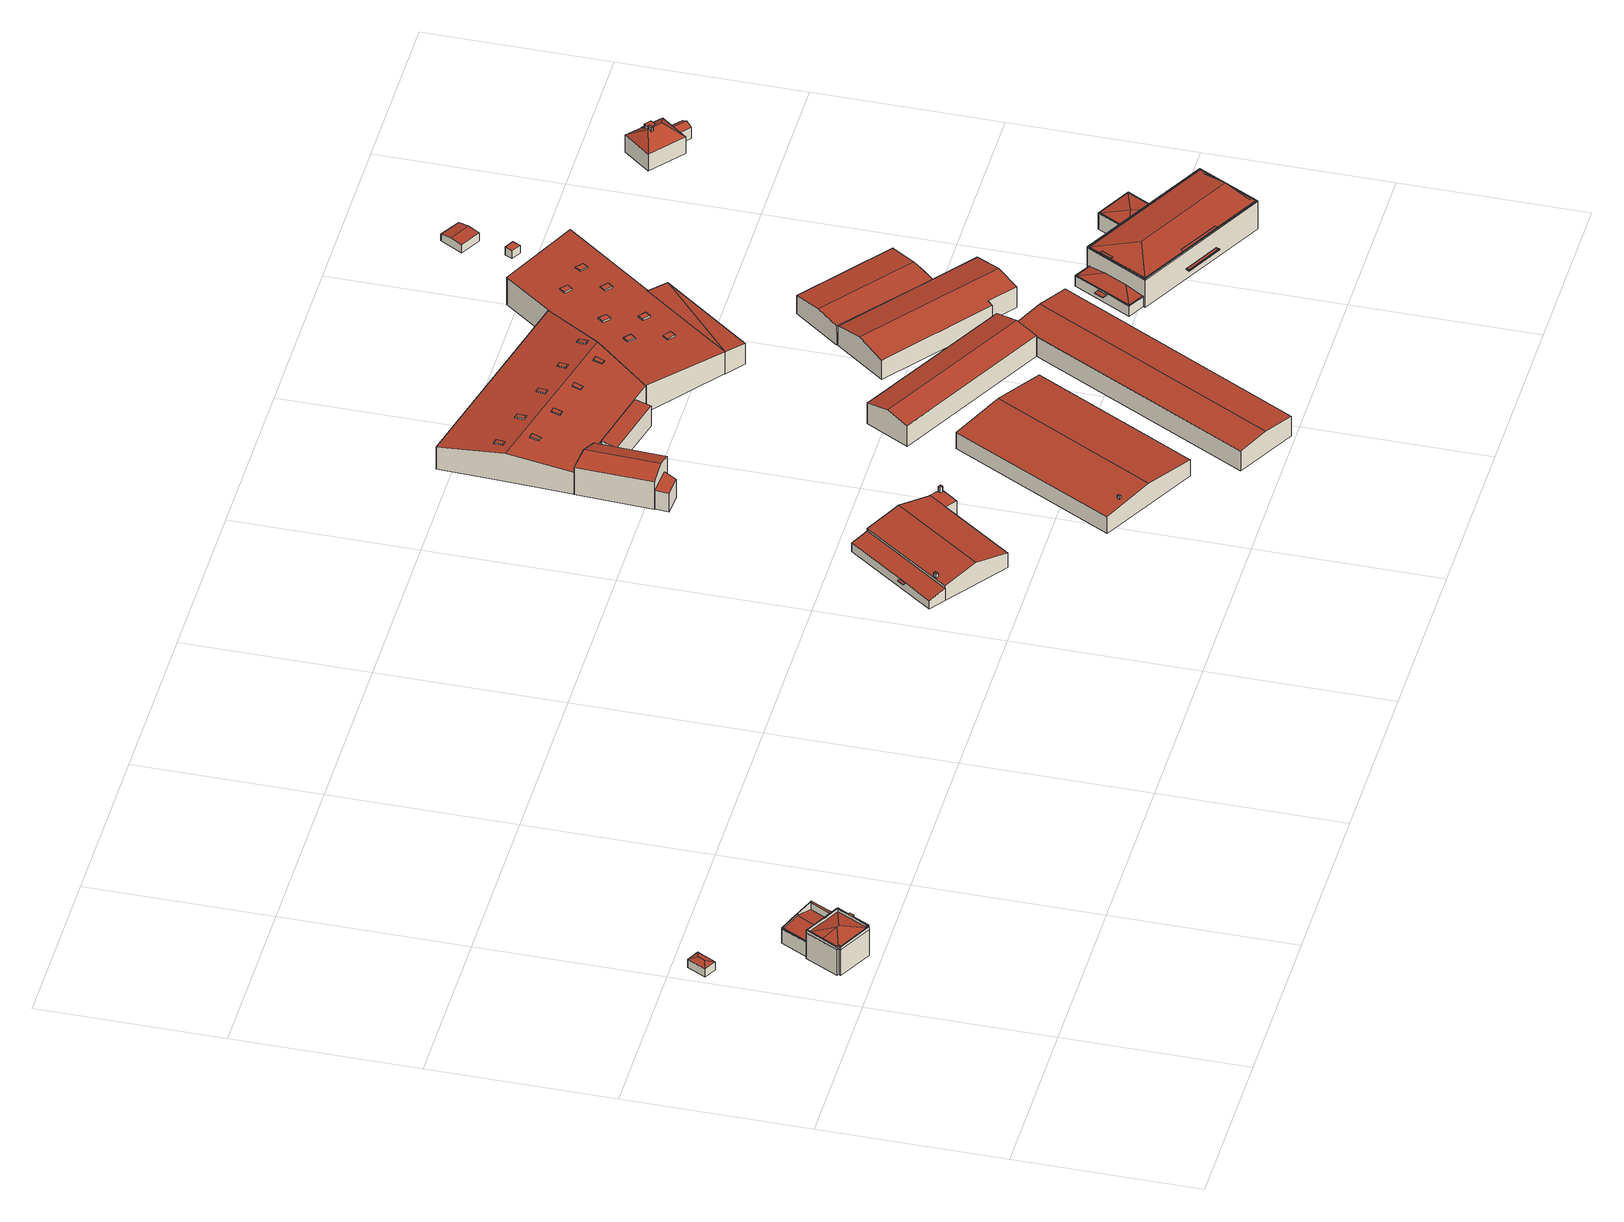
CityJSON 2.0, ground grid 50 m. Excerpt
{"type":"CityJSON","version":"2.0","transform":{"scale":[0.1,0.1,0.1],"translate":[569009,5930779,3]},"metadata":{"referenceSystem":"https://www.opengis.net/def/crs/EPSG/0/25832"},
"CityObjects":{
"building1":{"type":"Building","attributes":{"Grundfläche 2D":"22.237688","Grundhöhe NN":"5.529"},"geometry":[{"type":"Solid","lod":"3","boundaries":[[[[0,1,2]],[[0,3,4,1]],[[3,0,2,5]],[[3,5,4]],[[6,7,2,1]],[[7,8,5,2]],[[8,9,4,5]],[[9,6,1,4]],[[9,8,7,6]]]],"semantics":{"surfaces":[{"type":"RoofSurface"},{"type":"WallSurface"},{"type":"GroundSurface"}],"values":[[0,0,0,0,1,1,1,1,2]]}}]},
"building2":{"type":"Building","attributes":{"Grundfläche 2D":"224.778217","Grundhöhe NN":"5.023"},"children":["building2-1","building2-2","building2-3"],"geometry":[{"type":"Solid","lod":"3","boundaries":[[[[10,11,12,13,14,15,16]],[[17,15,14,13,18,19]],[[20,21,22]],[[22,21,23,24]],[[23,25,26,27,28,27,29]],[[29,27,28,30,31,32,33,34,23]],[[22,24,23,34,33]],[[22,33,35,20]],[[26,25,36,28,27]],[[37,38,39,40,41,32,31,30]],[[37,42,43,38]],[[32,41,40,44,45,46,47,20,35,33]],[[48,12,11,10,49,50]],[[18,13,12,48,51]],[[19,18,51,52]],[[23,21,53,54]],[[25,23,54,55]],[[36,25,55,56]],[[28,36,56,57]],[[30,28,57,58]],[[37,30,58,59]],[[42,37,59,60]],[[43,42,60,61]],[[38,43,61,62]],[[63,40,39,38,62,64]],[[15,17,19,52,65,20,47,46,45,44,40,63,49,10,16]],[[21,20,65,53]],[[63,64,62,61,60,59,58,57,56,55,54,53,65,52,51,48,50,49]]]],"semantics":{"surfaces":[{"type":"RoofSurface"},{"type":"WallSurface"},{"type":"GroundSurface"}],"values":[[0,0,0,0,0,0,0,0,0,0,0,0,1,1,1,1,1,1,1,1,1,1,1,1,1,1,1,2]]}}]},
"building2-1":{"type":"BuildingInstallation","parents":["building2"],"geometry":[{"type":"MultiSurface","lod":"3","boundaries":[[[66,67,68,69,70]],[[71,72,66,70]],[[73,74,72,71]],[[75,76,73]],[[73,76,77,74]],[[75,78,79,76]],[[67,16,10,68]],[[12,70,69,68,10,11]],[[71,70,12,13,18,75,73]],[[18,19,78,75]],[[78,19,17,79]],[[17,80,76,79]],[[80,14,74,77,76]],[[81,72,74,14]],[[81,82,66,72]],[[16,67,66,82]]],"semantics":{"surfaces":[{"type":"RoofSurface"},{"type":"WallSurface"}],"values":[0,0,0,0,0,0,1,1,1,1,1,1,1,1,1,1]}}]},
"building2-2":{"type":"BuildingInstallation","parents":["building2"],"geometry":[{"type":"MultiSurface","lod":"3","boundaries":[[[83,84,85,86,87,88,89,90,91,92]],[[30,37,85,84]],[[37,42,86,85]],[[42,43,87,86]],[[43,38,88,87]],[[38,39,40,90,89,88]],[[93,31,83,92,91,41,94]]],"semantics":{"surfaces":[{"type":"RoofSurface"},{"type":"WallSurface"}],"values":[0,1,1,1,1,1,1]}}]},
"building2-3":{"type":"BuildingInstallation","parents":["building2"],"geometry":[{"type":"MultiSurface","lod":"3","boundaries":[[[95,96,97,98,99,100,101,84,83,102,103,104,105,106,107,108,109,110,111,112,91,90,113,114]],[[102,83,31,115]],[[115,27,116,104,103,102]],[[116,26,117,105,104]],[[29,34,106,105,117]],[[24,118,107,106,34]],[[118,22,108,107]],[[22,35,109,108]],[[35,119,120,121,41,91,112,111,110,109]],[[90,40,44,45,46,47,20,96,95,114,113]],[[97,96,20,21]],[[21,23,98,97]],[[23,25,99,98]],[[100,99,25,36]],[[36,28,101,100]],[[28,30,84,101]]],"semantics":{"surfaces":[{"type":"RoofSurface"},{"type":"WallSurface"}],"values":[0,1,1,1,1,1,1,1,1,1,1,1,1,1,1,1]}}]},
"building3":{"type":"Building","attributes":{"Grundfläche 2D":"784.860097","Grundhöhe NN":"5.532"},"children":["building3-1","building3-2","building3-3"],"geometry":[{"type":"Solid","lod":"3","boundaries":[[[[122,123,124,125,126]],[[127,128,123,122]],[[129,130,126,125,131,132,133,134,135]],[[136,137,138,139,140,141]],[[141,140,142,143]],[[137,136,141,143,144,138]],[[139,138,144,145]],[[123,128,139,145,146,124]],[[124,146,147,125]],[[122,126,148,142,140,127]],[[127,140,139,128]],[[131,125,147,149]],[[132,131,149,150]],[[133,132,150,151]],[[134,133,151,152]],[[135,134,152,153]],[[129,135,153,154]],[[130,129,154,155]],[[126,130,155,148]],[[143,142,148,155,154,153,152,151,150,149,147,146,145,144]]]],"semantics":{"surfaces":[{"type":"RoofSurface"},{"type":"WallSurface"},{"type":"GroundSurface"}],"values":[[0,0,0,0,1,1,1,1,1,1,1,1,1,1,1,1,1,1,1,2]]}}]},
"building3-1":{"type":"BuildingInstallation","parents":["building3"],"geometry":[{"type":"MultiSurface","lod":"3","boundaries":[[[156,157,158,159]],[[159,158,160,161]],[[156,159,161,162]],[[157,156,162,163]],[[158,157,163,160]]],"semantics":{"surfaces":[{"type":"RoofSurface"},{"type":"WallSurface"}],"values":[0,1,1,1,1]}}]},
"building3-2":{"type":"BuildingInstallation","parents":["building3"],"geometry":[{"type":"MultiSurface","lod":"3","boundaries":[[[164,165,166,167]],[[133,134,167,166]],[[134,135,164,167]],[[165,164,135,168]],[[168,133,166,165]]],"semantics":{"surfaces":[{"type":"RoofSurface"},{"type":"WallSurface"}],"values":[0,1,1,1,1]}}]},
"building3-3":{"type":"BuildingInstallation","parents":["building3"],"geometry":[{"type":"MultiSurface","lod":"3","boundaries":[[[169,170,137,136]],[[171,172,170,169]],[[173,174,136,137]],[[174,171,169,136]],[[172,173,137,170]],[[172,171,174,173]]],"semantics":{"surfaces":[{"type":"RoofSurface"},{"type":"WallSurface"},{"type":"OuterCeilingSurface"}],"values":[0,1,1,1,1,2]}}]},
"building4":{"type":"Building","attributes":{"Grundfläche 2D":"239.126707","Grundhöhe NN":"5.653"},"geometry":[{"type":"Solid","lod":"3","boundaries":[[[[175,176,177,178]],[[179,180,181]],[[181,180,182,183]],[[182,180,184,185,186]],[[176,175,187,188]],[[177,176,188,189]],[[178,177,189,190]],[[179,181,191,192]],[[181,183,193,191]],[[184,180,179,192,194]],[[185,184,194,195]],[[190,193,183,182,186,185,195,187,175,178]],[[190,189,188,187,195,194,192,191,193]]]],"semantics":{"surfaces":[{"type":"RoofSurface"},{"type":"WallSurface"},{"type":"GroundSurface"}],"values":[[0,0,0,0,1,1,1,1,1,1,1,1,2]]}}]},
"building5":{"type":"Building","attributes":{"Grundfläche 2D":"1547.703609","Grundhöhe NN":"5.437"},"children":["building5-1"],"geometry":[{"type":"Solid","lod":"3","boundaries":[[[[196,197,198,199]],[[200,196,199,201]],[[201,199,198,202,203]],[[200,201,203,204]],[[197,196,200,204,205]],[[198,197,205,202]],[[203,202,205,204]]]],"semantics":{"surfaces":[{"type":"RoofSurface"},{"type":"WallSurface"},{"type":"GroundSurface"}],"values":[[0,0,1,1,1,1,2]]}}]},
"building5-1":{"type":"BuildingInstallation","parents":["building5"],"geometry":[{"type":"MultiSurface","lod":"3","boundaries":[[[206,207,208,209]],[[209,208,210,211]],[[206,209,211,212]],[[207,206,212,213]],[[208,207,213,210]]],"semantics":{"surfaces":[{"type":"RoofSurface"},{"type":"WallSurface"}],"values":[0,1,1,1,1]}}]},
"building6":{"type":"Building","attributes":{"Grundfläche 2D":"85.334265","Grundhöhe NN":"5.528"},"geometry":[{"type":"Solid","lod":"3","boundaries":[[[[214,215,216,217]],[[218,219,217,216]],[[219,220,214,217]],[[220,221,215,214]],[[221,218,216,215]],[[221,220,219,218]]]],"semantics":{"surfaces":[{"type":"RoofSurface"},{"type":"WallSurface"},{"type":"GroundSurface"}],"values":[[0,1,1,1,1,2]]}}]},
"building7":{"type":"Building","attributes":{"Grundfläche 2D":"1757.580647","Grundhöhe NN":"5.303"},"children":["building7-1","building7-2","building7-3","building7-4","building7-5","building7-6","building7-7","building7-8","building7-9"],"geometry":[{"type":"Solid","lod":"3","boundaries":[[[[222,223,216,224,225,226,227,228]],[[229,216,223]],[[225,230,231,226]],[[223,222,228,232,233]],[[229,223,233,234]],[[224,216,229,234,235]],[[230,225,224,235,236]],[[231,230,236,237]],[[232,228,227,226,231,237,238]],[[232,238,237,236,235,234,233]]]],"semantics":{"surfaces":[{"type":"RoofSurface"},{"type":"WallSurface"},{"type":"GroundSurface"}],"values":[[0,0,0,1,1,1,1,1,1,2]]}}]},
"building7-1":{"type":"BuildingInstallation","parents":["building7"],"geometry":[{"type":"MultiSurface","lod":"3","boundaries":[[[239,240,241,242]],[[243,240,239,244,245]],[[243,246,241,240]],[[247,248,242,241,246]],[[248,244,239,242]]],"semantics":{"surfaces":[{"type":"RoofSurface"},{"type":"WallSurface"}],"values":[0,1,1,1,1]}}]},
"building7-2":{"type":"BuildingInstallation","parents":["building7"],"geometry":[{"type":"MultiSurface","lod":"3","boundaries":[[[249,250,251,252]],[[252,251,253,254]],[[249,252,254,255]],[[250,249,255,256]],[[251,250,256,253]]],"semantics":{"surfaces":[{"type":"RoofSurface"},{"type":"WallSurface"}],"values":[0,1,1,1,1]}}]},
"building7-3":{"type":"BuildingInstallation","parents":["building7"],"geometry":[{"type":"MultiSurface","lod":"3","boundaries":[[[257,258,259,260]],[[260,259,261,262]],[[257,260,262,263]],[[258,257,263,264]],[[259,258,264,261]]],"semantics":{"surfaces":[{"type":"RoofSurface"},{"type":"WallSurface"}],"values":[0,1,1,1,1]}}]},
"building7-4":{"type":"BuildingInstallation","parents":["building7"],"geometry":[{"type":"MultiSurface","lod":"3","boundaries":[[[265,266,267,268]],[[268,267,269,270]],[[265,268,270,271]],[[266,265,271,272]],[[267,266,272,269]]],"semantics":{"surfaces":[{"type":"RoofSurface"},{"type":"WallSurface"}],"values":[0,1,1,1,1]}}]},
"building7-5":{"type":"BuildingInstallation","parents":["building7"],"geometry":[{"type":"MultiSurface","lod":"3","boundaries":[[[273,274,275,276]],[[276,275,277,278]],[[273,276,278,279]],[[274,273,279,280]],[[275,274,280,277]]],"semantics":{"surfaces":[{"type":"RoofSurface"},{"type":"WallSurface"}],"values":[0,1,1,1,1]}}]},
"building7-6":{"type":"BuildingInstallation","parents":["building7"],"geometry":[{"type":"MultiSurface","lod":"3","boundaries":[[[281,282,283,284]],[[284,283,285,286]],[[281,284,286,287]],[[282,281,287,288]],[[283,282,288,285]]],"semantics":{"surfaces":[{"type":"RoofSurface"},{"type":"WallSurface"}],"values":[0,1,1,1,1]}}]},
"building7-7":{"type":"BuildingInstallation","parents":["building7"],"geometry":[{"type":"MultiSurface","lod":"3","boundaries":[[[289,290,291,292]],[[292,291,293,294]],[[289,292,294,295]],[[290,289,295,296]],[[291,290,296,293]]],"semantics":{"surfaces":[{"type":"RoofSurface"},{"type":"WallSurface"}],"values":[0,1,1,1,1]}}]},
"building7-8":{"type":"BuildingInstallation","parents":["building7"],"geometry":[{"type":"MultiSurface","lod":"3","boundaries":[[[297,298,299,300]],[[301,302,297,300]],[[298,297,302,303]],[[303,304,299,298]],[[301,300,299,304]]],"semantics":{"surfaces":[{"type":"RoofSurface"},{"type":"WallSurface"}],"values":[0,1,1,1,1]}}]},
"building7-9":{"type":"BuildingInstallation","parents":["building7"],"geometry":[{"type":"MultiSurface","lod":"3","boundaries":[[[305,306,307,308]],[[308,307,309,310]],[[305,308,310,311]],[[306,305,311,312]],[[307,306,312,309]]],"semantics":{"surfaces":[{"type":"RoofSurface"},{"type":"WallSurface"}],"values":[0,1,1,1,1]}}]},
"building8":{"type":"Building","attributes":{"Grundfläche 2D":"1423.119125","Grundhöhe NN":"5.480"},"geometry":[{"type":"Solid","lod":"3","boundaries":[[[[313,314,315,316,317]],[[318,315,314]],[[316,319,320,317]],[[314,313,321,322]],[[318,314,322,323]],[[315,318,323,324]],[[319,316,315,324,325]],[[320,319,325,326]],[[321,313,317,320,326]],[[325,324,323,322,321,326]]]],"semantics":{"surfaces":[{"type":"RoofSurface"},{"type":"WallSurface"},{"type":"GroundSurface"}],"values":[[0,0,0,1,1,1,1,1,1,2]]}}]},
"building9":{"type":"Building","attributes":{"Grundfläche 2D":"646.749891","Grundhöhe NN":"5.270"},"geometry":[{"type":"Solid","lod":"3","boundaries":[[[[327,328,329,330,331]],[[330,332,333,331]],[[334,329,328,327,335,336]],[[332,330,329,334,337]],[[333,332,337,338]],[[335,327,331,333,338]],[[338,337,334,336,335]]]],"semantics":{"surfaces":[{"type":"RoofSurface"},{"type":"WallSurface"},{"type":"GroundSurface"}],"values":[[0,0,1,1,1,1,2]]}}]},
"building10":{"type":"Building","attributes":{"Grundfläche 2D":"195.776788","Grundhöhe NN":"3.686"},"geometry":[{"type":"Solid","lod":"3","boundaries":[[[[339,340,341]],[[342,340,339]],[[343,344,340,342]],[[345,339,341,346]],[[347,346,341,340,344,348]],[[345,346,347,349]],[[339,345,349,350]],[[342,339,350,351]],[[343,342,351,352]],[[344,343,352,348]],[[350,349,347,348,352,351]]]],"semantics":{"surfaces":[{"type":"RoofSurface"},{"type":"WallSurface"},{"type":"GroundSurface"}],"values":[[0,0,0,0,1,1,1,1,1,1,2]]}}]},
"building11":{"type":"Building","attributes":{"Grundfläche 2D":"1482.667159","Grundhöhe NN":"3.887"},"children":["building11-1","building11-2","building11-3","building11-4","building11-5","building11-6","building11-7"],"geometry":[{"type":"Solid","lod":"3","boundaries":[[[[344,343,353,354,355,356,357,346,341,340]],[[358,359,360,344,340,341,346]],[[343,344,360,361]],[[353,343,361,362]],[[354,353,362,363]],[[364,357,356,355,354,363,365]],[[346,357,364,358]],[[364,365,363,362,361,360,359,358]]]],"semantics":{"surfaces":[{"type":"RoofSurface"},{"type":"WallSurface"},{"type":"GroundSurface"}],"values":[[0,1,1,1,1,1,1,2]]}}]},
"building11-1":{"type":"BuildingInstallation","parents":["building11"],"geometry":[{"type":"MultiSurface","lod":"3","boundaries":[[[366,367,368,369]],[[369,368,370,371]],[[366,369,371,372]],[[367,366,372,373]],[[368,367,373,370]]],"semantics":{"surfaces":[{"type":"RoofSurface"},{"type":"WallSurface"}],"values":[0,1,1,1,1]}}]},
"building11-2":{"type":"BuildingInstallation","parents":["building11"],"geometry":[{"type":"MultiSurface","lod":"3","boundaries":[[[374,375,376,377]],[[377,376,378,379]],[[374,377,379,380]],[[375,374,380,381]],[[376,375,381,378]]],"semantics":{"surfaces":[{"type":"RoofSurface"},{"type":"WallSurface"}],"values":[0,1,1,1,1]}}]},
"building11-3":{"type":"BuildingInstallation","parents":["building11"],"geometry":[{"type":"MultiSurface","lod":"3","boundaries":[[[382,383,384,385]],[[385,384,386,387]],[[382,385,387,388]],[[383,382,388,389]],[[384,383,389,386]]],"semantics":{"surfaces":[{"type":"RoofSurface"},{"type":"WallSurface"}],"values":[0,1,1,1,1]}}]},
"building11-4":{"type":"BuildingInstallation","parents":["building11"],"geometry":[{"type":"MultiSurface","lod":"3","boundaries":[[[390,391,392,393]],[[393,392,394,395]],[[390,393,395,396]],[[391,390,396,397]],[[392,391,397,394]]],"semantics":{"surfaces":[{"type":"RoofSurface"},{"type":"WallSurface"}],"values":[0,1,1,1,1]}}]},
"building11-5":{"type":"BuildingInstallation","parents":["building11"],"geometry":[{"type":"MultiSurface","lod":"3","boundaries":[[[398,399,400,401]],[[401,400,402,403]],[[398,401,403,404]],[[399,398,404,405]],[[400,399,405,402]]],"semantics":{"surfaces":[{"type":"RoofSurface"},{"type":"WallSurface"}],"values":[0,1,1,1,1]}}]},
"building11-6":{"type":"BuildingInstallation","parents":["building11"],"geometry":[{"type":"MultiSurface","lod":"3","boundaries":[[[406,407,408,409]],[[409,408,410,411]],[[406,409,411,412]],[[407,406,412,413]],[[408,407,413,410]]],"semantics":{"surfaces":[{"type":"RoofSurface"},{"type":"WallSurface"}],"values":[0,1,1,1,1]}}]},
"building11-7":{"type":"BuildingInstallation","parents":["building11"],"geometry":[{"type":"MultiSurface","lod":"3","boundaries":[[[414,415,416,417]],[[417,416,418,419]],[[414,417,419,420]],[[415,414,420,421]],[[416,415,421,418]]],"semantics":{"surfaces":[{"type":"RoofSurface"},{"type":"WallSurface"}],"values":[0,1,1,1,1]}}]},
"building12":{"type":"Building","attributes":{"Grundfläche 2D":"1251.630160","Grundhöhe NN":"3.727"},"geometry":[{"type":"Solid","lod":"3","boundaries":[[[[422,423,424,425]],[[426,427,428]],[[429,430,426,428,431,432]],[[433,429,432,434]],[[435,436,437,438,439,440]],[[436,435,441,442,443]],[[425,424,444,445]],[[422,425,445,446]],[[447,434,432,431,428,423,422,446]],[[433,434,447,448]],[[430,429,433,448,449]],[[426,430,449,450]],[[427,426,450,451]],[[437,436,443,452,453]],[[438,437,453,454]],[[439,438,454,455]],[[440,439,455,456]],[[441,435,440,456,457]],[[442,441,457,444,424,423,428,427,451,452,443]],[[444,457,456,455,454,453,452,451,450,449,448,447,446,445]]]],"semantics":{"surfaces":[{"type":"RoofSurface"},{"type":"WallSurface"},{"type":"GroundSurface"}],"values":[[0,0,0,0,0,0,1,1,1,1,1,1,1,1,1,1,1,1,1,2]]}}]},
"building13":{"type":"Building","attributes":{"Grundfläche 2D":"21.857806","Grundhöhe NN":"5.454"},"children":["building13-1"],"geometry":[{"type":"Solid","lod":"3","boundaries":[[[[458,459,460,461,462,463]],[[464,465,466,467]],[[462,461,468,469]],[[463,462,469,470]],[[458,463,470,471]],[[468,461,460,459,458,471,472]],[[464,467,473,474]],[[465,464,474,475]],[[466,465,475,476]],[[467,466,476,473]],[[472,471,470,469,468]],[[475,474,473,476]]]],"semantics":{"surfaces":[{"type":"RoofSurface"},{"type":"WallSurface"},{"type":"GroundSurface"}],"values":[[0,0,1,1,1,1,1,1,1,1,2,2]]}}]},
"building13-1":{"type":"BuildingInstallation","parents":["building13"],"geometry":[{"type":"MultiSurface","lod":"3","boundaries":[[[477,478,479,480,481,482,483,484]],[[460,461,481,480]],[[461,462,482,481]],[[462,463,483,482]],[[463,458,484,483]],[[458,459,477,484]],[[459,485,478,477]],[[479,478,485,486]],[[486,460,480,479]]],"semantics":{"surfaces":[{"type":"RoofSurface"},{"type":"WallSurface"}],"values":[0,1,1,1,1,1,1,1,1]}}]},
"building14":{"type":"Building","attributes":{"Grundfläche 2D":"1007.570604","Grundhöhe NN":"5.443"},"children":["building14-1","building14-2","building14-3","building14-4"],"geometry":[{"type":"Solid","lod":"3","boundaries":[[[[487,488,489,490,491,492,493,494,495,496,497,498]],[[492,491,499,500,497,496,501]],[[502,503,504,505,506]],[[507,508,506,505,504,509,510]],[[503,502,511,512,504]],[[504,512,511,510,509]],[[513,514,515,516,517,518,519,520,521,522,523,524,525,526]],[[527,528,529,530,464,467,466,465,531,532]],[[529,528,533,534,535,536]],[[529,536,537,538,539,540,541,530]],[[542,543,544,545,546]],[[543,542,547,548,549,550,544]],[[551,552,549,548,547]],[[553,554,555,556,521,520,557,516,515,558]],[[520,519,493,492]],[[519,518,494,493]],[[518,517,495,494]],[[517,516,496,495]],[[559,560,498,497]],[[560,561,562,563,489,488,487,498]],[[563,564,490,489]],[[564,565,491,490]],[[565,566,499,491]],[[566,567,559,497,500,499]],[[516,557,501,496]],[[557,520,492,501]],[[549,552,568,569]],[[544,550,549,569,570]],[[545,544,570,571]],[[502,506,572,573]],[[511,502,573,574]],[[510,511,574,575]],[[565,564,576,577]],[[523,522,578,579]],[[560,559,580,581]],[[552,551,547,542,546,545,571,582,563,562,561,560,581,568]],[[564,563,582,576]],[[466,583,578,522,465]],[[465,522,521,531]],[[531,521,556,532]],[[532,556,555,527]],[[528,527,555,554,533]],[[533,554,553,534]],[[534,553,558,535]],[[535,558,515,536]],[[536,515,514,537]],[[537,514,513,538]],[[539,538,513,526,540]],[[540,526,525,541]],[[541,525,524,530]],[[530,524,523,464]],[[464,523,579,584,467]],[[466,467,584,583]],[[566,565,577,585]],[[506,508,507,510,575,580,559,567,566,585,572]],[[577,576,582,571,570,569,568,581,580,575,574,573,572,585],[583,584,579,578]]]],"semantics":{"surfaces":[{"type":"RoofSurface"},{"type":"WallSurface"},{"type":"GroundSurface"}],"values":[[0,0,0,0,0,0,0,0,0,0,0,0,0,0,1,1,1,1,1,1,1,1,1,1,1,1,1,1,1,1,1,1,1,1,1,1,1,1,1,1,1,1,1,1,1,1,1,1,1,1,1,1,1,1,1,2]]}}]},
"building14-1":{"type":"BuildingInstallation","parents":["building14"],"geometry":[{"type":"MultiSurface","lod":"3","boundaries":[[[586,587,588,589,590,591]],[[539,540,589,588,538]],[[540,541,592,591,590,589]],[[586,591,592,593]],[[593,537,538,588,587,586]]],"semantics":{"surfaces":[{"type":"RoofSurface"},{"type":"WallSurface"}],"values":[0,1,1,1,1]}}]},
"building14-2":{"type":"BuildingInstallation","parents":["building14"],"geometry":[{"type":"MultiSurface","lod":"3","boundaries":[[[594,595,596,597,598,599,600,601]],[[546,543,597,596]],[[543,548,598,597]],[[548,551,599,598]],[[552,600,599,551]],[[601,600,552,549]],[[549,550,544,594,601]],[[595,594,544,545]],[[546,596,595,545]]],"semantics":{"surfaces":[{"type":"RoofSurface"},{"type":"WallSurface"}],"values":[0,1,1,1,1,1,1,1,1]}}]},
"building14-3":{"type":"BuildingInstallation","parents":["building14"],"geometry":[{"type":"MultiSurface","lod":"3","boundaries":[[[602,603,604,605,606,607,608,609,610,611]],[[508,506,603,602]],[[506,502,604,603]],[[502,511,605,604]],[[511,510,606,605]],[[510,507,607,606]],[[612,610,609,608,607,507,509,512]],[[611,610,612,503]],[[505,508,602,611,503]]],"semantics":{"surfaces":[{"type":"RoofSurface"},{"type":"WallSurface"}],"values":[0,1,1,1,1,1,1,1,1]}}]},
"building14-4":{"type":"BuildingInstallation","parents":["building14"],"geometry":[{"type":"MultiSurface","lod":"3","boundaries":[[[613,614,615,616]],[[617,618,616,615]],[[618,619,613,616]],[[619,620,614,613]],[[620,617,615,614]],[[620,619,618,617]]],"semantics":{"surfaces":[{"type":"RoofSurface"},{"type":"WallSurface"},{"type":"OuterCeilingSurface"}],"values":[0,1,1,1,1,2]}}]},
"building15":{"type":"Building","attributes":{"Grundfläche 2D":"7.090818","Grundhöhe NN":"5.957"},"geometry":[{"type":"Solid","lod":"3","boundaries":[[[[621,622,623,624]],[[625,626,624,623]],[[626,627,621,624]],[[627,628,622,621]],[[628,625,623,622]],[[628,627,626,625]]]],"semantics":{"surfaces":[{"type":"RoofSurface"},{"type":"WallSurface"},{"type":"GroundSurface"}],"values":[[0,1,1,1,1,2]]}}]},
"building16":{"type":"Building","attributes":{"Grundfläche 2D":"45.957307","Grundhöhe NN":"5.894"},"geometry":[{"type":"Solid","lod":"3","boundaries":[[[[629,630,631,632]],[[633,630,629,634]],[[632,631,635,636]],[[634,629,632,636,637]],[[633,634,637,638]],[[635,631,630,633,638]],[[637,636,635,638]]]],"semantics":{"surfaces":[{"type":"RoofSurface"},{"type":"WallSurface"},{"type":"GroundSurface"}],"values":[[0,0,1,1,1,1,2]]}}]},
"building17":{"type":"Building","attributes":{"Grundfläche 2D":"128.131683","Grundhöhe NN":"4.754"},"children":["building17-1","building17-2","building17-3"],"geometry":[{"type":"MultiSurface","lod":"3","boundaries":[[[639,640,641]],[[639,642,643,644,645,646,640]],[[647,643,642]],[[643,647,648,649,650,651,652,653,654,641,640,646,645,644]],[[655,656,657,658]],[[659,656,655,660]],[[658,657,661,662]],[[660,655,658,662,663]],[[659,660,663,664]],[[639,641,665,666]],[[642,639,666,667]],[[656,659,664,668,647,642,667,661,657]],[[641,654,653,648,647,668,665]],[[662,661,667,666,665,668,664,663]]],"semantics":{"surfaces":[{"type":"RoofSurface"},{"type":"WallSurface"},{"type":"GroundSurface"}],"values":[0,0,0,0,0,0,1,1,1,1,1,1,1,2]}}]},
"building17-1":{"type":"BuildingInstallation","parents":["building17"],"geometry":[{"type":"MultiSurface","lod":"3","boundaries":[[[669,670,671,672,673,674]],[[672,671,675]],[[651,676,669,674,673,672,675,650]],[[670,669,676]]],"semantics":{"surfaces":[{"type":"RoofSurface"},{"type":"WallSurface"}],"values":[0,1,1,1]}}]},
"building17-2":{"type":"BuildingInstallation","parents":["building17"],"geometry":[{"type":"MultiSurface","lod":"3","boundaries":[[[677,652,678,679,649,680]],[[678,652,651]],[[678,651,650,679]],[[649,679,650]],[[648,653,677,680]],[[652,677,653]],[[680,649,648]]],"semantics":{"surfaces":[{"type":"RoofSurface"},{"type":"WallSurface"}],"values":[0,1,1,1,1,1,1]}}]},
"building17-3":{"type":"BuildingInstallation","parents":["building17"],"geometry":[{"type":"MultiSurface","lod":"3","boundaries":[[[681,682,683,684,685]],[[686,645,687,683,682]],[[684,683,687,688]],[[688,646,689,685,684]],[[689,690,686,682,681,685]]],"semantics":{"surfaces":[{"type":"RoofSurface"},{"type":"WallSurface"}],"values":[0,1,1,1,1]}}]}
},
"vertices":[
[28,910,57],[2,903,51],[36,885,51],[38,930,57],[29,954,51],[63,937,51],[2,903,25],[36,885,25],[63,937,25],[29,954,25],
[244,625,65],[282,699,65],[284,701,65],[235,727,76],[234,724,76],[194,651,76],[238,628,66],[147,675,65],[186,753,65],[146,676,65],[141,679,101],[93,588,101],[121,635,102],[98,585,102],[99,587,102],[95,579,101],[139,559,101],[191,536,101],[193,535,101],[101,584,102],[197,533,101],[196,536,102],[174,602,114],[167,606,114],[102,586,102],[142,675,102],[190,529,101],[223,581,101],[228,592,101],[245,623,101],[245,624,101],[241,623,102],[228,578,101],[234,590,101],[244,625,101],[194,651,101],[147,675,101],[146,676,101],[284,701,20],[244,625,20],[282,699,20],[186,753,20],[146,676,20],[93,588,20],[98,585,20],[95,579,20],[190,529,20],[193,535,20],[197,533,20],[223,581,20],[228,578,20],[234,590,20],[228,592,20],[245,624,20],[245,623,20],[141,679,20],
[277,701,88],[238,628,88],[244,625,88],[282,699,88],[284,701,88],[278,704,87],[235,723,79],[235,727,78],[234,724,78],[186,753,68],[186,749,68],[232,725,78],[146,676,68],[147,675,68],[186,749,65],[235,723,76],[277,701,66],
[196,536,110],[197,533,110],[223,581,110],[228,578,110],[234,590,110],[228,592,110],[245,623,110],[245,624,110],[241,623,110],[220,582,110],[220,582,102],[226,593,102],
[146,676,110],[141,679,110],[93,588,110],[98,585,110],[95,579,110],[190,529,110],[193,535,110],[192,538,110],[191,536,110],[189,533,110],[99,580,110],[102,586,110],[97,589,110],[121,635,110],[142,675,110],[192,649,110],[192,648,110],[193,648,110],[244,625,110],[147,675,110],[192,538,102],[189,533,101],[99,580,102],[97,589,101],[192,649,102],[192,648,102],[193,648,102],
[1857,866,93],[1681,624,93],[1763,564,71],[1904,758,71],[1939,806,71],[1775,926,71],[1599,684,71],[1960,793,71],[1940,808,71],[1934,737,71],[1964,778,71],[1961,780,71],[1965,786,71],[1959,791,71],[1623,805,51],[1611,788,51],[1557,714,51],[1599,684,63],[1775,926,63],[1733,956,51],[1775,926,25],[1733,956,25],[1557,714,25],[1599,684,25],[1763,564,25],[1904,758,25],[1939,806,25],[1934,737,25],[1964,778,25],[1961,780,25],[1965,786,25],[1959,791,25],[1960,793,25],[1940,808,25],
[1634,717,83],[1629,721,83],[1623,713,83],[1628,709,83],[1623,713,71],[1628,709,73],[1634,717,73],[1629,721,71],
[1959,791,88],[1955,784,88],[1961,780,88],[1965,786,88],[1955,784,71],
[1617,809,51],[1605,792,51],[1617,809,49],[1605,792,49],[1611,788,49],[1623,805,49],
[1776,1470,86],[1774,1433,86],[1832,1429,86],[1855,1466,86],[1890,1655,114],[1837,1667,131],[1890,1654,114],[1829,1467,131],[1882,1465,114],[1784,1679,114],[1775,1470,114],[1776,1470,114],[1776,1470,27],[1774,1433,27],[1832,1429,27],[1855,1466,27],[1890,1654,27],[1890,1655,27],[1882,1465,27],[1784,1679,27],[1775,1470,27],
[2329,729,92],[2193,802,76],[1956,357,76],[2091,284,92],[2464,657,76],[2226,212,76],[1956,357,24],[2226,212,24],[2464,657,24],[2193,802,24],
[2031,347,92],[2027,349,92],[2023,342,92],[2028,340,92],[2023,342,83],[2028,340,83],[2031,347,83],[2027,349,83],
[2098,1559,88],[2108,1604,93],[1927,1645,93],[1916,1601,88],[1927,1645,25],[1916,1601,25],[2098,1559,25],[2108,1604,25],
[1837,1667,93],[1890,1655,93],[2166,1590,93],[2282,1742,113],[1798,1857,113],[1790,1679,93],[1790,1678,93],[1890,1654,93],[2400,1897,92],[1806,2037,93],[1790,1678,23],[1890,1655,23],[1890,1654,23],[2166,1590,23],[2400,1897,23],[1806,2037,23],[1798,1857,23],
[2171,1818,111],[2165,1794,113],[2179,1791,113],[2184,1815,111],[2165,1794,110],[2171,1818,107],[2170,1812,108],[2179,1791,110],[2182,1804,109],[2184,1815,107],
[2067,1817,114],[2073,1841,111],[2060,1844,111],[2054,1820,114],[2060,1844,108],[2054,1820,110],[2067,1817,110],[2073,1841,107],
[2001,1785,114],[1988,1788,114],[1983,1764,111],[1995,1761,111],[1983,1764,108],[1995,1761,108],[2001,1785,110],[1988,1788,110],
[1955,1843,114],[1960,1868,111],[1947,1871,111],[1942,1846,114],[1947,1871,107],[1942,1846,110],[1955,1843,110],[1960,1868,107],
[1889,1812,114],[1876,1815,114],[1871,1791,111],[1883,1788,111],[1871,1791,108],[1883,1788,108],[1889,1812,110],[1876,1815,110],
[2282,1766,113],[2288,1790,110],[2275,1793,110],[2269,1769,113],[2275,1793,107],[2269,1769,110],[2282,1766,110],[2288,1790,107],
[2112,1759,114],[2099,1762,114],[2093,1738,110],[2106,1735,110],[2093,1738,108],[2106,1735,108],[2112,1759,110],[2099,1762,110],
[2218,1708,110],[2224,1732,114],[2211,1735,114],[2206,1711,110],[2206,1711,108],[2218,1708,108],[2224,1732,110],[2211,1735,110],
[1843,1870,114],[1848,1894,111],[1835,1897,111],[1830,1873,114],[1835,1897,107],[1830,1873,110],[1843,1870,110],[1848,1894,107],
[2633,761,87],[2598,696,87],[2275,95,87],[2357,51,95],[2714,718,95],[2597,697,87],[2441,6,87],[2798,673,87],[2633,761,25],[2598,696,25],[2597,697,25],[2275,95,25],[2441,6,25],[2798,673,25],
[2174,923,88],[2597,697,88],[2598,696,88],[2630,755,102],[2206,981,102],[2662,814,88],[2238,1041,88],[2598,696,23],[2174,923,23],[2597,697,23],[2662,814,23],[2238,1041,23],
[2603,1642,72],[2552,1680,78],[2365,1437,77],[2553,1680,78],[2556,1683,78],[2555,1684,78],[2414,1397,72],[2364,1435,77],[2364,1435,7],[2555,1684,7],[2414,1397,7],[2603,1642,7],[2553,1680,7],[2556,1683,7],
[2743,1926,78],[2500,2028,95],[2282,1742,95],[2166,1590,95],[2165,1589,95],[2364,1435,9],[2365,1437,9],[2555,1684,9],[2556,1683,9],[2743,1926,9],[2500,2028,9],[2165,1589,9],[2166,1590,9],
[2389,1755,94],[2408,1740,93],[2419,1754,93],[2400,1769,94],[2419,1754,88],[2400,1769,90],[2389,1755,90],[2408,1740,88],
[2367,1584,88],[2387,1569,87],[2398,1584,87],[2378,1598,88],[2398,1584,82],[2378,1598,84],[2367,1584,84],[2387,1569,82],
[2479,1875,94],[2498,1861,93],[2509,1875,93],[2490,1890,94],[2509,1875,89],[2490,1890,90],[2479,1875,90],[2498,1861,89],
[2519,1782,87],[2538,1767,86],[2549,1781,86],[2530,1796,87],[2549,1781,82],[2530,1796,84],[2519,1782,84],[2538,1767,82],
[2580,1860,87],[2599,1846,86],[2610,1860,86],[2590,1875,87],[2610,1860,82],[2590,1875,84],[2580,1860,84],[2599,1846,82],
[2428,1663,88],[2447,1648,87],[2458,1662,87],[2438,1677,88],[2458,1662,82],[2438,1677,84],[2428,1663,84],[2447,1648,82],
[2328,1676,93],[2347,1661,92],[2358,1676,92],[2339,1690,93],[2358,1676,88],[2339,1690,90],[2328,1676,90],[2347,1661,88],
[2802,1034,36],[2780,1007,36],[2799,992,36],[2820,1020,36],[2546,1193,67],[2543,1190,67],[2780,1007,67],[2588,1253,74],[2543,1195,67],[2802,1034,70],[2828,1068,74],[2640,1321,64],[2880,1135,64],[2838,853,87],[2489,1122,87],[2436,1053,68],[2713,839,68],[2723,852,72],[2794,796,72],[2891,921,68],[2543,1190,68],[2542,1191,68],[2799,992,7],[2820,1020,7],[2802,1034,7],[2880,1135,7],[2640,1321,7],[2543,1195,7],[2546,1193,7],[2543,1190,7],[2542,1191,7],[2436,1053,7],[2713,839,7],[2723,852,7],[2794,796,7],[2891,921,7],
[3085,357,56],[3083,358,56],[2987,409,56],[2984,410,56],[2979,400,56],[3080,347,56],[2982,416,113],[3094,357,113],[3097,363,114],[2986,423,114],[2984,410,54],[2979,400,54],[3080,347,54],[3085,357,54],[2987,409,54],[2986,423,25],[2982,416,25],[3094,357,25],[3097,363,25],
[3083,358,57],[3079,350,57],[2982,401,57],[2987,409,57],[2984,410,57],[2979,400,57],[3080,347,57],[3085,357,57],[3079,350,56],[2982,401,56],
[2854,488,113],[2853,487,113],[2850,481,113],[3221,285,113],[3223,289,113],[3222,290,113],[3221,288,113],[2852,482,113],[2941,650,113],[2944,649,113],[2945,650,113],[2941,652,113],[3312,456,113],[3080,579,113],[3309,456,113],[3223,617,75],[3221,617,75],[3147,592,83],[3175,530,75],[3176,528,75],[3080,579,75],[3174,529,75],[3080,580,75],[3078,580,75],[3125,669,75],[3126,666,75],[2925,615,111],[2926,615,111],[2943,646,111],[2944,649,111],[2941,650,111],[2852,482,111],[3221,288,111],[3222,290,111],[3220,291,111],[3094,357,111],[2982,416,111],[2856,483,111],[2910,583,111],[2908,584,111],[3219,305,114],[3257,377,125],[2981,523,125],[2856,483,113],[3220,291,113],[3226,301,114],[3291,441,115],[3297,437,115],[3306,454,113],[2943,646,113],[2926,615,113],[2925,615,112],[2916,598,112],[2908,584,112],[2910,583,113],[2880,537,62],[2810,512,56],[2807,511,55],[2853,487,55],[2854,488,56],[2913,600,62],[2892,668,56],[2892,671,55],[2843,578,55],[2937,645,56],[2937,646,55],[3297,437,111],[3291,441,111],[3219,305,111],[3226,301,111],[3309,456,111],[3306,454,111],[2945,650,111],[2941,652,111],[2854,488,111],[2853,487,111],[2850,481,111],[3221,285,111],[3223,289,111],[3312,456,111],[3080,579,111],[2937,646,24],[2892,671,24],[2807,511,24],[2853,487,24],[3176,528,24],[3223,617,24],[3125,669,24],[3078,580,24],[3221,285,24],[3223,289,24],[3094,357,24],[2982,416,24],[2945,650,24],[2941,652,24],[2850,481,24],[3097,363,24],[2986,423,24],[3312,456,24],
[2932,612,115],[2926,615,115],[2925,615,115],[2908,584,115],[2910,583,115],[2915,580,115],[2915,580,114],[2932,612,114],
[2807,511,57],[2853,487,57],[2854,488,57],[2810,512,57],[2892,668,57],[2937,645,57],[2937,646,57],[2892,671,57],
[3174,529,76],[3176,528,76],[3223,617,76],[3125,669,76],[3078,580,76],[3080,579,76],[3080,580,76],[3126,666,76],[3126,667,76],[3221,617,76],[3126,667,75],
[2844,609,51],[2831,584,51],[2843,578,52],[2856,603,52],[2843,578,49],[2856,603,49],[2844,609,49],[2831,584,49],
[2691,2060,54],[2665,2073,54],[2654,2052,54],[2681,2039,54],[2654,2052,30],[2681,2039,30],[2691,2060,30],[2665,2073,30],
[2722,2180,56],[2666,2211,56],[2648,2180,54],[2704,2149,54],[2683,2242,49],[2739,2210,49],[2648,2180,29],[2704,2149,29],[2739,2210,29],[2683,2242,29],
[3087,1812,71],[3147,1826,102],[3148,1886,71],[3177,1738,71],[3179,1799,102],[3155,1819,102],[3153,1820,102],[3149,1824,102],[3237,1812,71],[3200,1843,71],[3199,1842,72],[3190,1831,81],[3176,1842,81],[3185,1853,72],[3186,1854,71],[3178,1861,71],[3251,1753,62],[3214,1784,62],[3202,1770,52],[3240,1739,52],[3226,1798,52],[3263,1767,52],[3202,1770,18],[3240,1739,18],[3263,1767,18],[3226,1798,18],[3148,1886,18],[3087,1812,18],[3177,1738,18],[3237,1812,18],
[3175,1843,94],[3163,1828,94],[3179,1815,94],[3191,1830,94],[3190,1831,94],[3176,1842,94],[3191,1830,81],[3175,1843,81],
[3186,1854,72],[3176,1842,72],[3190,1831,72],[3200,1843,72],
[3144,1818,109],[3148,1814,109],[3157,1825,109],[3152,1828,109],[3143,1818,109],[3148,1814,97],[3157,1825,99],[3152,1828,99],[3143,1818,97],[3144,1818,97]
]}
